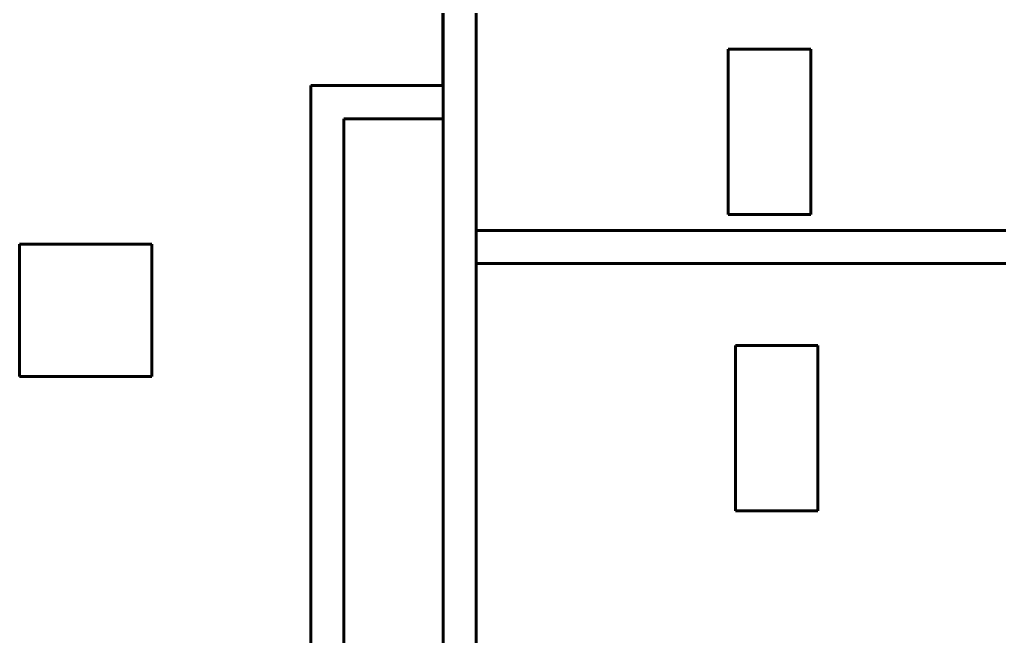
# Model space of a CAD drawing. Extents: x 0 to 297, y 0 to 292.
# Drawn here: x 244.68 to 259.51, y 133.9 to 143.22 of the extents above; entities that cross this region are included whole.
import ezdxf

# ---------------------------------------------------------------- set-up
doc = ezdxf.new("R2010")
doc.units = 0
doc.header["$MEASUREMENT"] = 0
doc.linetypes.add('K5LT_BASIC', pattern=[0])
doc.layers.add('Системный слой', color=7, linetype='Continuous')

# ---------------------------------------------------------------- blocks, each defined once
blk = doc.blocks.new('*U')
at = {"layer": 'Системный слой', "linetype": 'K5LT_BASIC', "lineweight": 60}
for p, q in [((256.653, 142.78), (255.403, 142.78)), ((255.403, 142.78), (255.403, 140.28)), ((256.653, 140.28), (256.653, 142.78)), ((255.403, 140.28), (256.653, 140.28)), ((246.681, 139.83), (244.681, 139.83)), ((244.681, 139.83), (244.681, 137.83)), ((246.681, 137.83), (246.681, 139.83)), ((256.763, 138.295), (255.513, 138.295)), ((255.513, 138.295), (255.513, 135.795)), ((256.763, 135.795), (256.763, 138.295)), ((244.681, 137.83), (246.681, 137.83)), ((255.513, 135.795), (256.763, 135.795))]:
    blk.add_line(p, q, dxfattribs=at)

msp = doc.modelspace()

# ---------------------------------------------------------------- linework, layer by layer
at = {"layer": 'Системный слой', "linetype": 'K5LT_BASIC', "lineweight": 60}
for p, q in [((251.589, 140.035), (251.589, 169.535)), ((251.089, 133.986), (251.089, 159.016)), ((251.589, 154.536), (251.589, 125.035)), ((251.087, 146.226), (251.087, 142.226)), ((251.087, 142.226), (249.087, 142.226)), ((249.089, 133.485), (249.087, 142.226)), ((249.587, 141.726), (251.087, 141.726)), ((249.589, 133.986), (249.587, 141.726)), ((256.653, 140.28), (255.403, 140.28)), ((252.838, 140.035), (251.589, 140.035)), ((272.838, 140.035), (252.838, 140.035)), ((252.838, 139.535), (251.589, 139.535)), ((251.589, 125.035), (251.589, 139.535)), ((251.589, 139.535), (251.589, 95.035)), ((272.838, 139.535), (252.838, 139.535)), ((249.589, 133.986), (249.589, 128.986)), ((251.089, 133.986), (251.089, 104.352))]:
    msp.add_line(p, q, dxfattribs=at)

# ---------------------------------------------------------------- block references
at = {"layer": 'Системный слой'}
msp.add_blockref('*U', (0, 0), dxfattribs=at)
msp.add_blockref('*U', (0, 0), dxfattribs=at)
msp.add_blockref('*U', (0, 0), dxfattribs=at)
msp.add_blockref('*U', (0, 0), dxfattribs=at)
msp.add_blockref('*U', (0, 0), dxfattribs=at)
msp.add_blockref('*U', (0, 0), dxfattribs=at)
msp.add_blockref('*U', (0, 0), dxfattribs=at)
msp.add_blockref('*U', (0, 0), dxfattribs=at)
msp.add_blockref('*U', (0, 0), dxfattribs=at)
msp.add_blockref('*U', (0, 0), dxfattribs=at)
msp.add_blockref('*U', (0, 0), dxfattribs=at)
msp.add_blockref('*U', (0, 0), dxfattribs=at)
msp.add_blockref('*U', (0, 0), dxfattribs=at)
msp.add_blockref('*U', (0, 0), dxfattribs=at)
msp.add_blockref('*U', (0, 0), dxfattribs=at)
msp.add_blockref('*U', (0, 0), dxfattribs=at)
msp.add_blockref('*U', (0, 0), dxfattribs=at)
msp.add_blockref('*U', (0, 0), dxfattribs=at)
msp.add_blockref('*U', (0, 0), dxfattribs=at)
msp.add_blockref('*U', (0, 0), dxfattribs=at)
msp.add_blockref('*U', (0, 0), dxfattribs=at)
msp.add_blockref('*U', (0, 0), dxfattribs=at)
msp.add_blockref('*U', (0, 0), dxfattribs=at)
msp.add_blockref('*U', (0, 0), dxfattribs=at)
msp.add_blockref('*U', (0, 0), dxfattribs=at)
msp.add_blockref('*U', (0, 0), dxfattribs=at)
msp.add_blockref('*U', (0, 0), dxfattribs=at)
msp.add_blockref('*U', (0, 0), dxfattribs=at)
msp.add_blockref('*U', (0, 0), dxfattribs=at)
msp.add_blockref('*U', (0, 0), dxfattribs=at)
msp.add_blockref('*U', (0, 0), dxfattribs=at)
msp.add_blockref('*U', (0, 0), dxfattribs=at)
msp.add_blockref('*U', (0, 0), dxfattribs=at)
msp.add_blockref('*U', (0, 0), dxfattribs=at)
msp.add_blockref('*U', (0, 0), dxfattribs=at)
msp.add_blockref('*U', (0, 0), dxfattribs=at)
msp.add_blockref('*U', (0, 0), dxfattribs=at)
msp.add_blockref('*U', (0, 0), dxfattribs=at)
msp.add_blockref('*U', (0, 0), dxfattribs=at)
msp.add_blockref('*U', (0, 0), dxfattribs=at)
msp.add_blockref('*U', (0, 0), dxfattribs=at)
msp.add_blockref('*U', (0, 0), dxfattribs=at)
msp.add_blockref('*U', (0, 0), dxfattribs=at)
msp.add_blockref('*U', (0, 0), dxfattribs=at)
msp.add_blockref('*U', (0, 0), dxfattribs=at)
msp.add_blockref('*U', (0, 0), dxfattribs=at)
msp.add_blockref('*U', (0, 0), dxfattribs=at)
msp.add_blockref('*U', (0, 0), dxfattribs=at)
msp.add_blockref('*U', (0, 0), dxfattribs=at)
msp.add_blockref('*U', (0, 0), dxfattribs=at)
msp.add_blockref('*U', (0, 0), dxfattribs=at)
msp.add_blockref('*U', (0, 0), dxfattribs=at)
msp.add_blockref('*U', (0, 0), dxfattribs=at)
msp.add_blockref('*U', (0, 0), dxfattribs=at)
msp.add_blockref('*U', (0, 0), dxfattribs=at)
msp.add_blockref('*U', (0, 0), dxfattribs=at)
msp.add_blockref('*U', (0, 0), dxfattribs=at)
msp.add_blockref('*U', (0, 0), dxfattribs=at)
msp.add_blockref('*U', (0, 0), dxfattribs=at)
msp.add_blockref('*U', (0, 0), dxfattribs=at)
msp.add_blockref('*U', (0, 0), dxfattribs=at)
msp.add_blockref('*U', (0, 0), dxfattribs=at)
msp.add_blockref('*U', (0, 0), dxfattribs=at)
msp.add_blockref('*U', (0, 0), dxfattribs=at)
msp.add_blockref('*U', (0, 0), dxfattribs=at)
msp.add_blockref('*U', (0, 0), dxfattribs=at)
msp.add_blockref('*U', (0, 0), dxfattribs=at)
msp.add_blockref('*U', (0, 0), dxfattribs=at)
msp.add_blockref('*U', (0, 0), dxfattribs=at)
msp.add_blockref('*U', (0, 0), dxfattribs=at)
msp.add_blockref('*U', (0, 0), dxfattribs=at)
msp.add_blockref('*U', (0, 0), dxfattribs=at)
msp.add_blockref('*U', (0, 0), dxfattribs=at)
msp.add_blockref('*U', (0, 0), dxfattribs=at)
msp.add_blockref('*U', (0, 0), dxfattribs=at)
msp.add_blockref('*U', (0, 0), dxfattribs=at)
msp.add_blockref('*U', (0, 0), dxfattribs=at)
msp.add_blockref('*U', (0, 0), dxfattribs=at)
msp.add_blockref('*U', (0, 0), dxfattribs=at)
msp.add_blockref('*U', (0, 0), dxfattribs=at)
msp.add_blockref('*U', (0, 0), dxfattribs=at)
msp.add_blockref('*U', (0, 0), dxfattribs=at)
msp.add_blockref('*U', (0, 0), dxfattribs=at)
msp.add_blockref('*U', (0, 0), dxfattribs=at)
msp.add_blockref('*U', (0, 0), dxfattribs=at)
msp.add_blockref('*U', (0, 0), dxfattribs=at)
msp.add_blockref('*U', (0, 0), dxfattribs=at)
msp.add_blockref('*U', (0, 0), dxfattribs=at)
msp.add_blockref('*U', (0, 0), dxfattribs=at)
msp.add_blockref('*U', (0, 0), dxfattribs=at)
msp.add_blockref('*U', (0, 0), dxfattribs=at)
msp.add_blockref('*U', (0, 0), dxfattribs=at)
msp.add_blockref('*U', (0, 0), dxfattribs=at)
msp.add_blockref('*U', (0, 0), dxfattribs=at)
msp.add_blockref('*U', (0, 0), dxfattribs=at)
msp.add_blockref('*U', (0, 0), dxfattribs=at)
msp.add_blockref('*U', (0, 0), dxfattribs=at)
msp.add_blockref('*U', (0, 0), dxfattribs=at)
msp.add_blockref('*U', (0, 0), dxfattribs=at)
msp.add_blockref('*U', (0, 0), dxfattribs=at)
msp.add_blockref('*U', (0, 0), dxfattribs=at)
msp.add_blockref('*U', (0, 0), dxfattribs=at)
msp.add_blockref('*U', (0, 0), dxfattribs=at)
msp.add_blockref('*U', (0, 0), dxfattribs=at)
msp.add_blockref('*U', (0, 0), dxfattribs=at)
msp.add_blockref('*U', (0, 0), dxfattribs=at)
msp.add_blockref('*U', (0, 0), dxfattribs=at)
msp.add_blockref('*U', (0, 0), dxfattribs=at)
msp.add_blockref('*U', (0, 0), dxfattribs=at)
msp.add_blockref('*U', (0, 0), dxfattribs=at)
msp.add_blockref('*U', (0, 0), dxfattribs=at)
msp.add_blockref('*U', (0, 0), dxfattribs=at)
msp.add_blockref('*U', (0, 0), dxfattribs=at)
msp.add_blockref('*U', (0, 0), dxfattribs=at)
msp.add_blockref('*U', (0, 0), dxfattribs=at)
msp.add_blockref('*U', (0, 0), dxfattribs=at)
msp.add_blockref('*U', (0, 0), dxfattribs=at)
msp.add_blockref('*U', (0, 0), dxfattribs=at)
msp.add_blockref('*U', (0, 0), dxfattribs=at)
msp.add_blockref('*U', (0, 0), dxfattribs=at)
msp.add_blockref('*U', (0, 0), dxfattribs=at)
msp.add_blockref('*U', (0, 0), dxfattribs=at)
msp.add_blockref('*U', (0, 0), dxfattribs=at)
msp.add_blockref('*U', (0, 0), dxfattribs=at)
msp.add_blockref('*U', (0, 0), dxfattribs=at)
msp.add_blockref('*U', (0, 0), dxfattribs=at)
msp.add_blockref('*U', (0, 0), dxfattribs=at)
msp.add_blockref('*U', (0, 0), dxfattribs=at)
msp.add_blockref('*U', (0, 0), dxfattribs=at)
msp.add_blockref('*U', (0, 0), dxfattribs=at)
msp.add_blockref('*U', (0, 0), dxfattribs=at)
msp.add_blockref('*U', (0, 0), dxfattribs=at)
msp.add_blockref('*U', (0, 0), dxfattribs=at)
msp.add_blockref('*U', (0, 0), dxfattribs=at)
msp.add_blockref('*U', (0, 0), dxfattribs=at)
msp.add_blockref('*U', (0, 0), dxfattribs=at)
msp.add_blockref('*U', (0, 0), dxfattribs=at)
msp.add_blockref('*U', (0, 0), dxfattribs=at)
msp.add_blockref('*U', (0, 0), dxfattribs=at)
msp.add_blockref('*U', (0, 0), dxfattribs=at)
msp.add_blockref('*U', (0, 0), dxfattribs=at)
msp.add_blockref('*U', (0, 0), dxfattribs=at)
msp.add_blockref('*U', (0, 0), dxfattribs=at)
msp.add_blockref('*U', (0, 0), dxfattribs=at)
msp.add_blockref('*U', (0, 0), dxfattribs=at)
msp.add_blockref('*U', (0, 0), dxfattribs=at)
msp.add_blockref('*U', (0, 0), dxfattribs=at)
msp.add_blockref('*U', (0, 0), dxfattribs=at)
msp.add_blockref('*U', (0, 0), dxfattribs=at)
msp.add_blockref('*U', (0, 0), dxfattribs=at)
msp.add_blockref('*U', (0, 0), dxfattribs=at)
msp.add_blockref('*U', (0, 0), dxfattribs=at)
msp.add_blockref('*U', (0, 0), dxfattribs=at)
msp.add_blockref('*U', (0, 0), dxfattribs=at)
msp.add_blockref('*U', (0, 0), dxfattribs=at)
msp.add_blockref('*U', (0, 0), dxfattribs=at)
msp.add_blockref('*U', (0, 0), dxfattribs=at)
msp.add_blockref('*U', (0, 0), dxfattribs=at)
msp.add_blockref('*U', (0, 0), dxfattribs=at)
msp.add_blockref('*U', (0, 0), dxfattribs=at)
msp.add_blockref('*U', (0, 0), dxfattribs=at)
msp.add_blockref('*U', (0, 0), dxfattribs=at)
msp.add_blockref('*U', (0, 0), dxfattribs=at)
msp.add_blockref('*U', (0, 0), dxfattribs=at)
msp.add_blockref('*U', (0, 0), dxfattribs=at)
msp.add_blockref('*U', (0, 0), dxfattribs=at)
msp.add_blockref('*U', (0, 0), dxfattribs=at)
msp.add_blockref('*U', (0, 0), dxfattribs=at)
msp.add_blockref('*U', (0, 0), dxfattribs=at)
msp.add_blockref('*U', (0, 0), dxfattribs=at)
msp.add_blockref('*U', (0, 0), dxfattribs=at)
msp.add_blockref('*U', (0, 0), dxfattribs=at)
msp.add_blockref('*U', (0, 0), dxfattribs=at)
msp.add_blockref('*U', (0, 0), dxfattribs=at)
msp.add_blockref('*U', (0, 0), dxfattribs=at)
msp.add_blockref('*U', (0, 0), dxfattribs=at)
msp.add_blockref('*U', (0, 0), dxfattribs=at)
msp.add_blockref('*U', (0, 0), dxfattribs=at)
msp.add_blockref('*U', (0, 0), dxfattribs=at)
msp.add_blockref('*U', (0, 0), dxfattribs=at)
msp.add_blockref('*U', (0, 0), dxfattribs=at)
msp.add_blockref('*U', (0, 0), dxfattribs=at)
msp.add_blockref('*U', (0, 0), dxfattribs=at)
msp.add_blockref('*U', (0, 0), dxfattribs=at)
msp.add_blockref('*U', (0, 0), dxfattribs=at)
msp.add_blockref('*U', (0, 0), dxfattribs=at)
msp.add_blockref('*U', (0, 0), dxfattribs=at)
msp.add_blockref('*U', (0, 0), dxfattribs=at)
msp.add_blockref('*U', (0, 0), dxfattribs=at)
msp.add_blockref('*U', (0, 0), dxfattribs=at)
msp.add_blockref('*U', (0, 0), dxfattribs=at)
msp.add_blockref('*U', (0, 0), dxfattribs=at)
msp.add_blockref('*U', (0, 0), dxfattribs=at)
msp.add_blockref('*U', (0, 0), dxfattribs=at)
msp.add_blockref('*U', (0, 0), dxfattribs=at)
msp.add_blockref('*U', (0, 0), dxfattribs=at)
msp.add_blockref('*U', (0, 0), dxfattribs=at)
msp.add_blockref('*U', (0, 0), dxfattribs=at)
msp.add_blockref('*U', (0, 0), dxfattribs=at)
msp.add_blockref('*U', (0, 0), dxfattribs=at)
msp.add_blockref('*U', (0, 0), dxfattribs=at)
msp.add_blockref('*U', (0, 0), dxfattribs=at)
msp.add_blockref('*U', (0, 0), dxfattribs=at)
msp.add_blockref('*U', (0, 0), dxfattribs=at)
msp.add_blockref('*U', (0, 0), dxfattribs=at)
msp.add_blockref('*U', (0, 0), dxfattribs=at)
msp.add_blockref('*U', (0, 0), dxfattribs=at)
msp.add_blockref('*U', (0, 0), dxfattribs=at)
msp.add_blockref('*U', (0, 0), dxfattribs=at)
msp.add_blockref('*U', (0, 0), dxfattribs=at)
msp.add_blockref('*U', (0, 0), dxfattribs=at)
msp.add_blockref('*U', (0, 0), dxfattribs=at)
msp.add_blockref('*U', (0, 0), dxfattribs=at)
msp.add_blockref('*U', (0, 0), dxfattribs=at)
msp.add_blockref('*U', (0, 0), dxfattribs=at)
msp.add_blockref('*U', (0, 0), dxfattribs=at)
msp.add_blockref('*U', (0, 0), dxfattribs=at)
msp.add_blockref('*U', (0, 0), dxfattribs=at)
msp.add_blockref('*U', (0, 0), dxfattribs=at)
msp.add_blockref('*U', (0, 0), dxfattribs=at)
msp.add_blockref('*U', (0, 0), dxfattribs=at)
msp.add_blockref('*U', (0, 0), dxfattribs=at)
msp.add_blockref('*U', (0, 0), dxfattribs=at)
msp.add_blockref('*U', (0, 0), dxfattribs=at)
msp.add_blockref('*U', (0, 0), dxfattribs=at)
msp.add_blockref('*U', (0, 0), dxfattribs=at)
msp.add_blockref('*U', (0, 0), dxfattribs=at)
msp.add_blockref('*U', (0, 0), dxfattribs=at)
msp.add_blockref('*U', (0, 0), dxfattribs=at)
msp.add_blockref('*U', (0, 0), dxfattribs=at)
msp.add_blockref('*U', (0, 0), dxfattribs=at)
msp.add_blockref('*U', (0, 0), dxfattribs=at)
msp.add_blockref('*U', (0, 0), dxfattribs=at)
msp.add_blockref('*U', (0, 0), dxfattribs=at)
msp.add_blockref('*U', (0, 0), dxfattribs=at)
msp.add_blockref('*U', (0, 0), dxfattribs=at)
msp.add_blockref('*U', (0, 0), dxfattribs=at)
msp.add_blockref('*U', (0, 0), dxfattribs=at)
msp.add_blockref('*U', (0, 0), dxfattribs=at)
msp.add_blockref('*U', (0, 0), dxfattribs=at)
msp.add_blockref('*U', (0, 0), dxfattribs=at)
msp.add_blockref('*U', (0, 0), dxfattribs=at)
msp.add_blockref('*U', (0, 0), dxfattribs=at)
msp.add_blockref('*U', (0, 0), dxfattribs=at)
msp.add_blockref('*U', (0, 0), dxfattribs=at)
msp.add_blockref('*U', (0, 0), dxfattribs=at)
msp.add_blockref('*U', (0, 0), dxfattribs=at)
msp.add_blockref('*U', (0, 0), dxfattribs=at)
msp.add_blockref('*U', (0, 0), dxfattribs=at)
msp.add_blockref('*U', (0, 0), dxfattribs=at)
msp.add_blockref('*U', (0, 0), dxfattribs=at)
msp.add_blockref('*U', (0, 0), dxfattribs=at)
msp.add_blockref('*U', (0, 0), dxfattribs=at)
msp.add_blockref('*U', (0, 0), dxfattribs=at)
msp.add_blockref('*U', (0, 0), dxfattribs=at)
msp.add_blockref('*U', (0, 0), dxfattribs=at)
msp.add_blockref('*U', (0, 0), dxfattribs=at)
msp.add_blockref('*U', (0, 0), dxfattribs=at)
msp.add_blockref('*U', (0, 0), dxfattribs=at)
msp.add_blockref('*U', (0, 0), dxfattribs=at)
msp.add_blockref('*U', (0, 0), dxfattribs=at)
msp.add_blockref('*U', (0, 0), dxfattribs=at)
msp.add_blockref('*U', (0, 0), dxfattribs=at)
msp.add_blockref('*U', (0, 0), dxfattribs=at)
msp.add_blockref('*U', (0, 0), dxfattribs=at)
msp.add_blockref('*U', (0, 0), dxfattribs=at)
msp.add_blockref('*U', (0, 0), dxfattribs=at)
msp.add_blockref('*U', (0, 0), dxfattribs=at)
msp.add_blockref('*U', (0, 0), dxfattribs=at)
msp.add_blockref('*U', (0, 0), dxfattribs=at)
msp.add_blockref('*U', (0, 0), dxfattribs=at)
msp.add_blockref('*U', (0, 0), dxfattribs=at)
msp.add_blockref('*U', (0, 0), dxfattribs=at)
msp.add_blockref('*U', (0, 0), dxfattribs=at)
msp.add_blockref('*U', (0, 0), dxfattribs=at)
msp.add_blockref('*U', (0, 0), dxfattribs=at)
msp.add_blockref('*U', (0, 0), dxfattribs=at)
msp.add_blockref('*U', (0, 0), dxfattribs=at)
msp.add_blockref('*U', (0, 0), dxfattribs=at)
msp.add_blockref('*U', (0, 0), dxfattribs=at)
msp.add_blockref('*U', (0, 0), dxfattribs=at)
msp.add_blockref('*U', (0, 0), dxfattribs=at)
msp.add_blockref('*U', (0, 0), dxfattribs=at)
msp.add_blockref('*U', (0, 0), dxfattribs=at)
msp.add_blockref('*U', (0, 0), dxfattribs=at)
msp.add_blockref('*U', (0, 0), dxfattribs=at)
msp.add_blockref('*U', (0, 0), dxfattribs=at)
msp.add_blockref('*U', (0, 0), dxfattribs=at)
msp.add_blockref('*U', (0, 0), dxfattribs=at)
msp.add_blockref('*U', (0, 0), dxfattribs=at)
msp.add_blockref('*U', (0, 0), dxfattribs=at)
msp.add_blockref('*U', (0, 0), dxfattribs=at)
msp.add_blockref('*U', (0, 0), dxfattribs=at)
msp.add_blockref('*U', (0, 0), dxfattribs=at)
msp.add_blockref('*U', (0, 0), dxfattribs=at)
msp.add_blockref('*U', (0, 0), dxfattribs=at)
msp.add_blockref('*U', (0, 0), dxfattribs=at)
msp.add_blockref('*U', (0, 0), dxfattribs=at)
msp.add_blockref('*U', (0, 0), dxfattribs=at)
msp.add_blockref('*U', (0, 0), dxfattribs=at)
msp.add_blockref('*U', (0, 0), dxfattribs=at)
msp.add_blockref('*U', (0, 0), dxfattribs=at)
msp.add_blockref('*U', (0, 0), dxfattribs=at)
msp.add_blockref('*U', (0, 0), dxfattribs=at)
msp.add_blockref('*U', (0, 0), dxfattribs=at)
msp.add_blockref('*U', (0, 0), dxfattribs=at)
msp.add_blockref('*U', (0, 0), dxfattribs=at)
msp.add_blockref('*U', (0, 0), dxfattribs=at)
msp.add_blockref('*U', (0, 0), dxfattribs=at)
msp.add_blockref('*U', (0, 0), dxfattribs=at)
msp.add_blockref('*U', (0, 0), dxfattribs=at)
msp.add_blockref('*U', (0, 0), dxfattribs=at)
msp.add_blockref('*U', (0, 0), dxfattribs=at)
msp.add_blockref('*U', (0, 0), dxfattribs=at)
msp.add_blockref('*U', (0, 0), dxfattribs=at)
msp.add_blockref('*U', (0, 0), dxfattribs=at)
msp.add_blockref('*U', (0, 0), dxfattribs=at)
msp.add_blockref('*U', (0, 0), dxfattribs=at)
msp.add_blockref('*U', (0, 0), dxfattribs=at)
msp.add_blockref('*U', (0, 0), dxfattribs=at)
msp.add_blockref('*U', (0, 0), dxfattribs=at)
msp.add_blockref('*U', (0, 0), dxfattribs=at)
msp.add_blockref('*U', (0, 0), dxfattribs=at)
msp.add_blockref('*U', (0, 0), dxfattribs=at)
msp.add_blockref('*U', (0, 0), dxfattribs=at)
msp.add_blockref('*U', (0, 0), dxfattribs=at)
msp.add_blockref('*U', (0, 0), dxfattribs=at)
msp.add_blockref('*U', (0, 0), dxfattribs=at)
msp.add_blockref('*U', (0, 0), dxfattribs=at)
msp.add_blockref('*U', (0, 0), dxfattribs=at)
msp.add_blockref('*U', (0, 0), dxfattribs=at)
msp.add_blockref('*U', (0, 0), dxfattribs=at)
msp.add_blockref('*U', (0, 0), dxfattribs=at)
msp.add_blockref('*U', (0, 0), dxfattribs=at)
msp.add_blockref('*U', (0, 0), dxfattribs=at)
msp.add_blockref('*U', (0, 0), dxfattribs=at)
msp.add_blockref('*U', (0, 0), dxfattribs=at)
msp.add_blockref('*U', (0, 0), dxfattribs=at)
msp.add_blockref('*U', (0, 0), dxfattribs=at)
msp.add_blockref('*U', (0, 0), dxfattribs=at)
msp.add_blockref('*U', (0, 0), dxfattribs=at)
msp.add_blockref('*U', (0, 0), dxfattribs=at)
msp.add_blockref('*U', (0, 0), dxfattribs=at)
msp.add_blockref('*U', (0, 0), dxfattribs=at)
msp.add_blockref('*U', (0, 0), dxfattribs=at)
msp.add_blockref('*U', (0, 0), dxfattribs=at)
msp.add_blockref('*U', (0, 0), dxfattribs=at)
msp.add_blockref('*U', (0, 0), dxfattribs=at)
msp.add_blockref('*U', (0, 0), dxfattribs=at)
msp.add_blockref('*U', (0, 0), dxfattribs=at)
msp.add_blockref('*U', (0, 0), dxfattribs=at)
msp.add_blockref('*U', (0, 0), dxfattribs=at)
msp.add_blockref('*U', (0, 0), dxfattribs=at)
msp.add_blockref('*U', (0, 0), dxfattribs=at)
msp.add_blockref('*U', (0, 0), dxfattribs=at)
msp.add_blockref('*U', (0, 0), dxfattribs=at)
msp.add_blockref('*U', (0, 0), dxfattribs=at)
msp.add_blockref('*U', (0, 0), dxfattribs=at)
msp.add_blockref('*U', (0, 0), dxfattribs=at)
msp.add_blockref('*U', (0, 0), dxfattribs=at)
msp.add_blockref('*U', (0, 0), dxfattribs=at)
msp.add_blockref('*U', (0, 0), dxfattribs=at)
msp.add_blockref('*U', (0, 0), dxfattribs=at)
msp.add_blockref('*U', (0, 0), dxfattribs=at)
msp.add_blockref('*U', (0, 0), dxfattribs=at)
msp.add_blockref('*U', (0, 0), dxfattribs=at)
msp.add_blockref('*U', (0, 0), dxfattribs=at)
msp.add_blockref('*U', (0, 0), dxfattribs=at)
msp.add_blockref('*U', (0, 0), dxfattribs=at)
msp.add_blockref('*U', (0, 0), dxfattribs=at)
msp.add_blockref('*U', (0, 0), dxfattribs=at)
msp.add_blockref('*U', (0, 0), dxfattribs=at)
msp.add_blockref('*U', (0, 0), dxfattribs=at)
msp.add_blockref('*U', (0, 0), dxfattribs=at)
msp.add_blockref('*U', (0, 0), dxfattribs=at)
msp.add_blockref('*U', (0, 0), dxfattribs=at)
msp.add_blockref('*U', (0, 0), dxfattribs=at)
msp.add_blockref('*U', (0, 0), dxfattribs=at)
msp.add_blockref('*U', (0, 0), dxfattribs=at)
msp.add_blockref('*U', (0, 0), dxfattribs=at)
msp.add_blockref('*U', (0, 0), dxfattribs=at)
msp.add_blockref('*U', (0, 0), dxfattribs=at)
msp.add_blockref('*U', (0, 0), dxfattribs=at)
msp.add_blockref('*U', (0, 0), dxfattribs=at)
msp.add_blockref('*U', (0, 0), dxfattribs=at)
msp.add_blockref('*U', (0, 0), dxfattribs=at)
msp.add_blockref('*U', (0, 0), dxfattribs=at)
msp.add_blockref('*U', (0, 0), dxfattribs=at)
msp.add_blockref('*U', (0, 0), dxfattribs=at)
msp.add_blockref('*U', (0, 0), dxfattribs=at)
msp.add_blockref('*U', (0, 0), dxfattribs=at)
msp.add_blockref('*U', (0, 0), dxfattribs=at)
msp.add_blockref('*U', (0, 0), dxfattribs=at)
msp.add_blockref('*U', (0, 0), dxfattribs=at)
msp.add_blockref('*U', (0, 0), dxfattribs=at)
msp.add_blockref('*U', (0, 0), dxfattribs=at)
msp.add_blockref('*U', (0, 0), dxfattribs=at)
msp.add_blockref('*U', (0, 0), dxfattribs=at)
msp.add_blockref('*U', (0, 0), dxfattribs=at)
msp.add_blockref('*U', (0, 0), dxfattribs=at)
msp.add_blockref('*U', (0, 0), dxfattribs=at)
msp.add_blockref('*U', (0, 0), dxfattribs=at)
msp.add_blockref('*U', (0, 0), dxfattribs=at)
msp.add_blockref('*U', (0, 0), dxfattribs=at)
msp.add_blockref('*U', (0, 0), dxfattribs=at)
msp.add_blockref('*U', (0, 0), dxfattribs=at)
msp.add_blockref('*U', (0, 0), dxfattribs=at)
msp.add_blockref('*U', (0, 0), dxfattribs=at)
msp.add_blockref('*U', (0, 0), dxfattribs=at)
msp.add_blockref('*U', (0, 0), dxfattribs=at)
msp.add_blockref('*U', (0, 0), dxfattribs=at)
msp.add_blockref('*U', (0, 0), dxfattribs=at)
msp.add_blockref('*U', (0, 0), dxfattribs=at)
msp.add_blockref('*U', (0, 0), dxfattribs=at)
msp.add_blockref('*U', (0, 0), dxfattribs=at)
msp.add_blockref('*U', (0, 0), dxfattribs=at)
msp.add_blockref('*U', (0, 0), dxfattribs=at)
msp.add_blockref('*U', (0, 0), dxfattribs=at)
msp.add_blockref('*U', (0, 0), dxfattribs=at)
msp.add_blockref('*U', (0, 0), dxfattribs=at)
msp.add_blockref('*U', (0, 0), dxfattribs=at)

doc.saveas('drawing.dxf')
